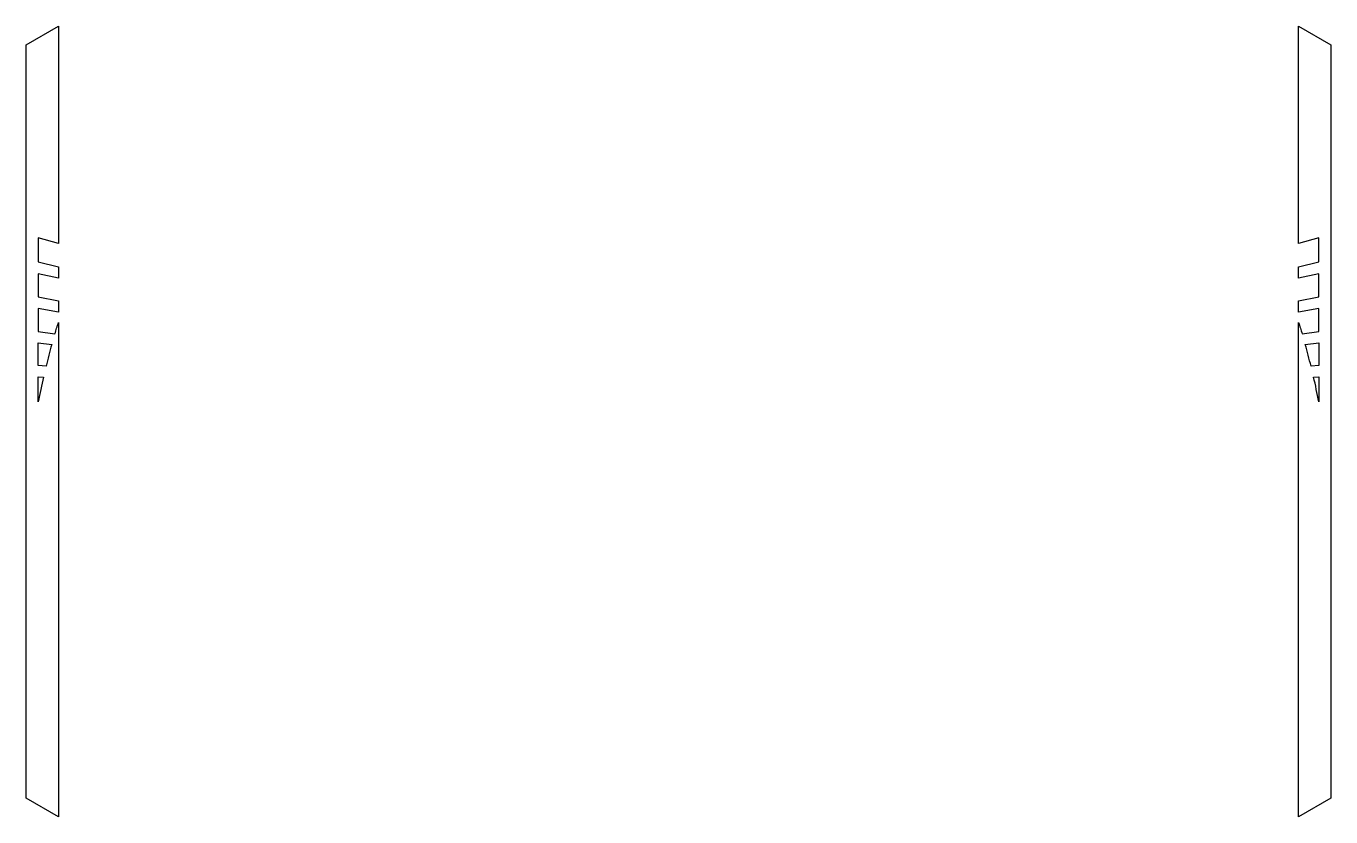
# Model space of a CAD drawing. Header units: inches. Extents: x 0.06 to 1.67, y 0.51 to 1.49.
import ezdxf

# ---------------------------------------------------------------- set-up
doc = ezdxf.new("R2010")
doc.units = ezdxf.units.IN
doc.header["$MEASUREMENT"] = 0
doc.layers.get('0').update_dxf_attribs({"true_color": 0xffffff})

msp = doc.modelspace()

# ---------------------------------------------------------------- linework, layer by layer
for points in [[(0.06, 1.4654), (0.1, 1.4885), (0.1, 1.2197), (0.075, 1.2268), (0.075, 1.1972), (0.1, 1.191), (0.1, 1.1769), (0.075, 1.1826), (0.075, 1.1538), (0.1, 1.1489), (0.1, 1.1351), (0.075, 1.1395), (0.075, 1.1112), (0.0956, 1.1083, -0.00461), (0.1, 1.1224), (0.1, 0.5115), (0.06, 0.5346)], [(1.6321, 1.4885), (1.6721, 1.4654), (1.6721, 0.5346), (1.6321, 0.5115), (1.6321, 1.1224, -0.00461), (1.6365, 1.1083), (1.6571, 1.1112), (1.6571, 1.1395), (1.6321, 1.1351), (1.6321, 1.1489), (1.6571, 1.1538), (1.6571, 1.1826), (1.6321, 1.1769), (1.6321, 1.191), (1.6571, 1.1972), (1.6571, 1.2268), (1.6321, 1.2197)], [(0.075, 1.0971), (0.0917, 1.0951, 0.008584), (0.0846, 1.0684), (0.075, 1.0692)], [(1.6404, 1.0951), (1.6571, 1.0971), (1.6571, 1.0692), (1.6475, 1.0684, 0.008584)], [(0.0814, 1.0549, 0.009685), (0.075, 1.0243), (0.075, 1.0553)], [(1.6571, 1.0553), (1.6571, 1.0243, 0.009685), (1.6507, 1.0549)]]:
    msp.add_lwpolyline(points, format="xyb", close=True)

doc.saveas('drawing.dxf')
